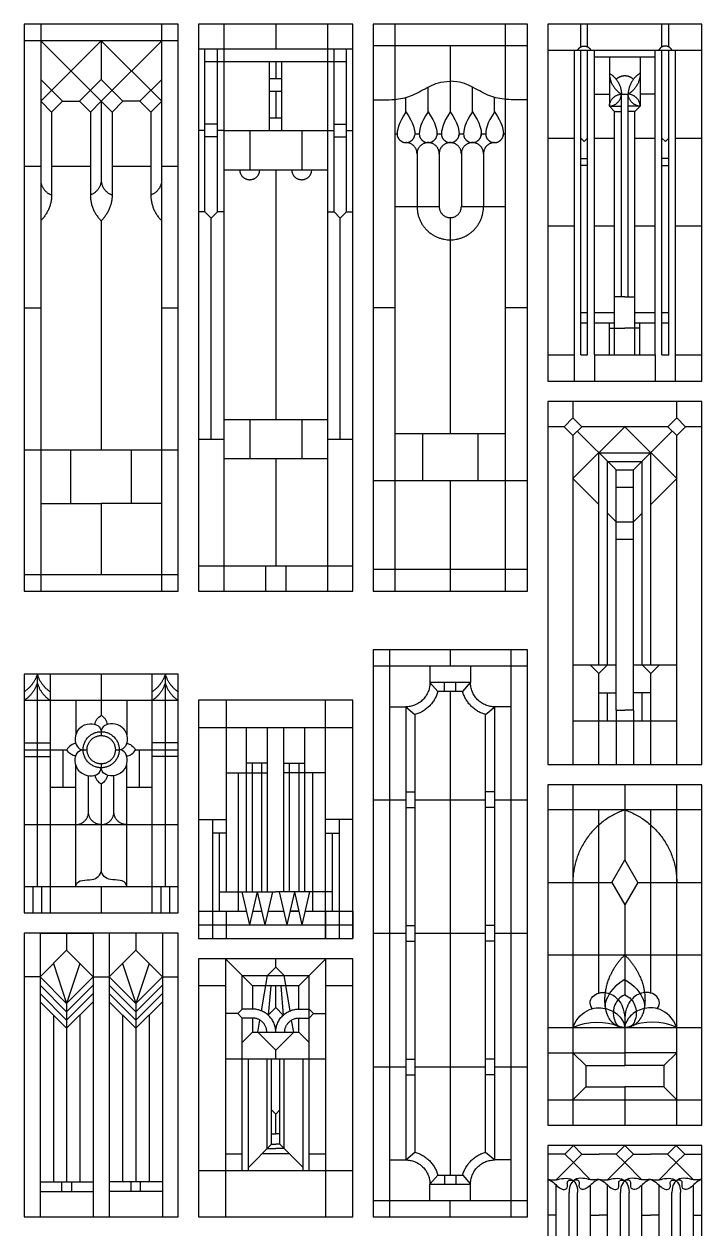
# Model space of a CAD drawing. Header units: millimetres. Extents: x -177 to 174, y -242 to 184.
# Drawn here: x 82.5 to 174.3, y 20.7 to 183.8 of the extents above; entities that cross this region are included whole.
import ezdxf

# ---------------------------------------------------------------- set-up
doc = ezdxf.new("R2010")
doc.units = ezdxf.units.MM
doc.header["$MEASUREMENT"] = 0
doc.layers.add('Layer 03', color=5, linetype='Continuous')

msp = doc.modelspace()

# ---------------------------------------------------------------- linework, layer by layer
at = {"layer": 'Layer 03'}
for p, q in [((84.79, 183.85), (84.79, 107.09)), ((101.17, 107.09), (101.17, 183.85)), ((109.57, 183.85), (109.57, 107.09)), ((123.66, 107.09), (123.66, 183.85)), ((132.75, 183.85), (132.75, 107.09)), ((147.75, 107.09), (147.75, 183.85)), ((103.42, 181.59), (82.54, 181.59)), ((127.06, 180.45), (106.17, 180.45)), ((150.69, 180.9), (129.81, 180.9)), ((174.33, 180.27), (153.44, 180.27)), ((157.02, 180.27), (157.02, 135.5)), ((170.75, 135.5), (170.75, 180.27)), ((126.21, 178.75), (107.02, 178.75)), ((168, 179.35), (159.76, 179.35)), ((117.46, 176.42), (115.77, 176.42)), ((117.46, 174.72), (115.77, 174.72)), ((86.27, 171.93), (87.74, 173.4)), ((91.51, 171.93), (90.03, 173.4)), ((94.46, 171.93), (95.93, 173.4)), ((99.7, 171.93), (98.22, 173.4)), ((108.72, 170.28), (107.02, 170.28)), ((117.46, 171.13), (115.77, 171.13)), ((124.51, 170.28), (126.21, 170.28)), ((108.72, 168.58), (107.02, 168.58)), ((124.51, 168.58), (126.21, 168.58)), ((132.75, 169), (133.05, 169)), ((135.45, 169), (136.05, 169)), ((138.45, 169), (139.05, 169)), ((141.45, 169), (142.05, 169)), ((144.44, 169), (145.05, 169)), ((147.44, 169), (147.75, 169)), ((163.88, 146.9), (162.51, 146.9)), ((163.88, 146.9), (165.26, 146.9)), ((157.93, 144.8), (158.85, 144.8)), ((159.76, 144.8), (162.51, 144.8)), ((165.26, 144.8), (168, 144.8)), ((168.92, 144.8), (169.83, 144.8)), ((153.44, 139.08), (157.02, 139.08)), ((157.93, 139.08), (158.85, 139.08)), ((159.76, 139.08), (168, 139.08)), ((168.92, 139.08), (169.83, 139.08)), ((170.75, 139.08), (174.33, 139.08)), ((156.85, 132.75), (156.85, 130.54)), ((170.91, 130.54), (170.91, 132.75)), ((155.66, 129.34), (153.44, 129.34)), ((169.72, 129.34), (158.05, 129.34)), ((174.33, 129.34), (172.11, 129.34)), ((156.85, 128.14), (156.85, 83.61)), ((162.71, 123.48), (157.45, 128.74)), ((165.05, 123.48), (170.31, 128.74)), ((170.91, 83.61), (170.91, 128.14)), ((82.54, 109.34), (103.42, 109.34)), ((106.17, 110.49), (127.06, 110.49)), ((129.81, 110.04), (150.69, 110.04)), ((132.02, 99.12), (132.02, 22.37)), ((148.48, 22.37), (148.48, 99.12)), ((150.69, 96.91), (129.81, 96.91)), ((86.09, 95.82), (86.09, 63.52)), ((99.87, 63.52), (99.87, 95.82)), ((141.93, 93.47), (138.57, 93.47)), ((140.25, 93.47), (140.25, 28.02)), ((103.42, 92.27), (82.54, 92.27)), ((109.89, 92.31), (109.89, 66.36)), ((123.34, 60.03), (123.34, 92.31)), ((135.46, 90.36), (135.46, 31.13)), ((145.04, 31.13), (145.04, 90.36)), ((162.71, 90.97), (162.71, 83.61)), ((165.05, 90.97), (165.05, 83.61)), ((127.06, 88.59), (106.17, 88.59)), ((112.67, 66.36), (112.67, 88.59)), ((115.52, 66.36), (115.52, 88.59)), ((117.71, 66.36), (117.71, 88.59)), ((120.57, 66.36), (120.57, 88.59)), ((156.85, 89.52), (170.91, 89.52)), ((89.54, 67.07), (89.54, 83.58)), ((96.43, 67.07), (96.43, 83.58)), ((115.52, 83.78), (112.67, 83.78)), ((113.45, 66.36), (113.45, 83.78)), ((114.74, 66.36), (114.74, 83.78)), ((117.71, 83.78), (120.57, 83.78)), ((118.49, 66.36), (118.49, 83.78)), ((119.78, 66.36), (119.78, 83.78)), ((91.26, 77.19), (91.26, 82.1)), ((94.7, 77.19), (94.7, 82.1)), ((156.85, 80.86), (156.85, 34.78)), ((170.92, 34.78), (170.92, 80.86)), ((174.33, 77.45), (153.44, 77.45)), ((82.54, 67.07), (103.42, 67.07)), ((106.17, 63.75), (112.62, 63.75)), ((109.89, 63.75), (109.89, 60.03)), ((113.49, 63.75), (114.7, 63.75)), ((115.56, 63.75), (117.67, 63.75)), ((118.53, 63.75), (119.74, 63.75)), ((119.74, 63.75), (118.53, 63.75)), ((120.61, 63.75), (127.06, 63.75)), ((123.34, 63.75), (123.34, 60.03)), ((109.83, 57.28), (109.83, 22.37)), ((119.75, 53.63), (123.41, 57.28)), ((123.41, 22.37), (123.41, 57.28)), ((109.83, 53.63), (106.17, 53.63)), ((119.75, 53.63), (113.48, 53.63)), ((127.06, 53.63), (123.41, 53.63)), ((112.09, 45.97), (113.48, 47.36)), ((153.44, 38.19), (174.33, 38.19)), ((116.04, 32.19), (112.91, 29.06)), ((117.19, 32.19), (120.32, 29.06)), ((153.44, 32.03), (153.44, 3.56)), ((174.33, 32.03), (153.44, 32.03)), ((174.33, 3.56), (174.33, 32.03)), ((118.47, 30.91), (114.76, 30.91)), ((138.57, 28.02), (141.93, 28.02)), ((154.6, 8.2), (154.6, 26.66)), ((159.24, 8.2), (159.24, 26.66)), ((161.56, 8.2), (161.56, 26.66)), ((166.2, 8.2), (166.2, 26.66)), ((168.52, 8.2), (168.52, 26.66)), ((173.17, 8.2), (173.17, 26.66)), ((129.81, 24.58), (150.69, 24.58)), ((156.34, 25.65), (156.34, 25.64)), ((156.34, 25.63), (156.34, 25.64)), ((156.34, 10.76), (156.34, 25.63)), ((157.5, 25.65), (157.5, 25.64)), ((157.5, 25.63), (157.5, 25.64)), ((157.5, 10.76), (157.5, 25.63)), ((163.3, 25.65), (163.3, 25.64)), ((163.3, 25.63), (163.3, 25.64)), ((163.3, 10.76), (163.3, 25.63)), ((164.46, 25.65), (164.46, 25.64)), ((164.46, 25.63), (164.46, 25.64)), ((164.46, 10.76), (164.46, 25.63)), ((170.26, 25.65), (170.26, 25.64)), ((170.26, 25.63), (170.26, 25.64)), ((170.26, 10.76), (170.26, 25.63)), ((171.42, 25.65), (171.42, 25.64)), ((171.42, 25.63), (171.42, 25.64)), ((171.42, 10.76), (171.42, 25.63))]:
    msp.add_line(p, q, dxfattribs=at)
for points in [[(82.54, 107.09), (103.42, 107.09), (103.42, 183.85), (82.54, 183.85)], [(106.17, 107.09), (127.06, 107.09), (127.06, 183.85), (106.17, 183.85)], [(129.81, 107.09), (150.69, 107.09), (150.69, 183.85), (129.81, 183.85)], [(153.44, 135.5), (174.33, 135.5), (174.33, 183.85), (153.44, 183.85)], [(153.44, 83.61), (174.33, 83.61), (174.33, 132.75), (153.44, 132.75)], [(156.85, 130.54), (155.66, 129.34), (156.85, 128.14), (158.05, 129.34)], [(170.91, 130.54), (169.72, 129.34), (170.91, 128.14), (172.11, 129.34)], [(129.81, 22.37), (150.69, 22.37), (150.69, 99.12), (129.81, 99.12)], [(82.54, 63.52), (103.42, 63.52), (103.42, 95.82), (82.54, 95.82)], [(106.17, 60.03), (127.06, 60.03), (127.06, 92.31), (106.17, 92.31)], [(153.44, 34.78), (174.33, 34.78), (174.33, 80.86), (153.44, 80.86)], [(82.54, 22.37), (103.42, 22.37), (103.42, 60.77), (82.54, 60.77)], [(106.17, 22.37), (127.06, 22.37), (127.06, 57.28), (106.17, 57.28)]]:
    msp.add_lwpolyline(points, close=True, dxfattribs=at)
for points in [[(82.54, 183.85), (82.54, 126.19)], [(116.62, 183.85), (116.62, 180.45)], [(157.93, 180.76), (157.93, 183.85)], [(158.85, 180.76), (158.85, 183.85)], [(168.92, 180.76), (168.92, 183.85)], [(169.83, 180.76), (169.83, 183.85)], [(84.79, 181.59), (92.98, 173.4)], [(92.98, 181.59), (84.79, 173.4)], [(92.98, 181.59), (101.17, 173.4)], [(101.17, 181.59), (92.98, 173.4)], [(92.98, 181.59), (92.98, 176.36)], [(107.02, 158.41), (107.02, 180.45)], [(108.72, 158.41), (108.72, 180.45)], [(124.51, 158.41), (124.51, 180.45)], [(126.21, 158.41), (126.21, 180.45)], [(140.25, 180.9), (140.25, 171.97)], [(157.93, 139.08), (157.93, 180.27)], [(158.85, 139.08), (158.85, 180.27)], [(159.76, 139.08), (159.76, 180.27)], [(168, 139.08), (168, 180.27)], [(168.92, 139.08), (168.92, 180.27)], [(169.83, 139.08), (169.83, 180.27)], [(115.77, 169.43), (115.77, 178.75)], [(116.62, 178.75), (116.62, 176.42)], [(117.46, 169.43), (117.46, 178.75)], [(161.79, 179.35), (161.79, 172.73)], [(165.98, 179.35), (165.98, 172.73)], [(84.79, 176.36), (87.74, 173.4)], [(92.98, 176.36), (90.03, 173.4)], [(92.98, 176.36), (95.93, 173.4)], [(101.17, 176.36), (98.22, 173.4)], [(116.62, 174.72), (116.62, 171.13)], [(137.25, 171.97), (137.25, 175.32)], [(143.25, 171.97), (143.25, 175.32)], [(84.79, 173.4), (86.27, 171.93)], [(87.74, 173.4), (90.03, 173.4)], [(92.98, 173.4), (91.51, 171.93)], [(92.98, 173.4), (94.46, 171.93)], [(92.98, 173.4), (92.98, 162.77)], [(98.22, 173.4), (95.93, 173.4)], [(101.17, 173.4), (99.7, 171.93)], [(134.25, 171.97), (134.25, 173.91)], [(146.25, 171.97), (146.25, 173.91)], [(159.76, 174.37), (161.79, 174.37)], [(163.43, 146.9), (163.43, 174.37)], [(163.43, 174.37), (164.34, 174.37)], [(164.34, 146.9), (164.34, 174.37)], [(168, 174.37), (165.98, 174.37)], [(86.27, 171.93), (86.27, 160.72)], [(91.51, 171.93), (91.51, 160.72)], [(94.46, 171.93), (94.46, 160.72)], [(99.7, 171.93), (99.7, 160.72)], [(161.79, 172.73), (163.43, 172.73)], [(161.79, 172.73), (162.51, 172.01)], [(162.51, 139.08), (162.51, 172.01)], [(162.51, 172.01), (163.43, 172.01)], [(165.98, 172.73), (164.34, 172.73)], [(165.26, 172.01), (164.34, 172.01)], [(165.98, 172.73), (165.26, 172.01)], [(165.26, 139.08), (165.26, 172.01)], [(107.02, 169.43), (106.17, 169.43)], [(109.57, 169.43), (108.72, 169.43)], [(109.57, 169.43), (123.66, 169.43)], [(109.57, 169.43), (116.62, 169.43)], [(113.09, 169.43), (113.09, 164.13)], [(120.14, 169.43), (120.14, 164.13)], [(123.66, 169.43), (124.51, 169.43)], [(126.21, 169.43), (127.06, 169.43)], [(153.44, 168.4), (157.02, 168.4)], [(157.93, 168.4), (158.39, 167.94)], [(158.85, 168.4), (158.39, 167.94)], [(159.76, 168.4), (162.51, 168.4)], [(165.26, 168.4), (168, 168.4)], [(168.92, 168.4), (169.38, 167.94)], [(169.83, 168.4), (169.38, 167.94)], [(170.75, 168.4), (174.33, 168.4)], [(135.75, 166.32), (135.75, 159.14)], [(138.75, 166.3), (138.75, 159.14)], [(141.75, 166.3), (141.75, 159.14)], [(144.75, 166.32), (144.75, 159.14)], [(157.93, 165.63), (158.85, 165.63)], [(169.83, 165.63), (168.92, 165.63)], [(82.54, 164.63), (84.79, 164.63)], [(86.27, 164.63), (91.51, 164.63)], [(94.46, 164.63), (99.7, 164.63)], [(101.17, 164.63), (103.42, 164.63)], [(109.57, 164.13), (123.66, 164.13)], [(116.62, 164.13), (116.62, 130.32)], [(158.85, 164.71), (157.93, 164.71)], [(168.92, 164.71), (169.83, 164.71)], [(107.02, 158.41), (106.17, 158.41)], [(107.02, 158.41), (107.87, 157.56), (108.72, 158.41)], [(109.57, 158.41), (108.72, 158.41)], [(123.66, 158.41), (124.51, 158.41)], [(126.21, 158.41), (125.36, 157.56), (124.51, 158.41)], [(126.21, 158.41), (127.06, 158.41)], [(132.75, 159.14), (138.75, 159.14)], [(141.75, 159.14), (147.75, 159.14)], [(92.98, 157.23), (92.98, 126.19)], [(107.87, 127.67), (107.87, 157.56)], [(125.36, 127.67), (125.36, 157.56)], [(140.25, 157.64), (140.25, 128.4)], [(153.44, 156.52), (157.02, 156.52)], [(159.76, 156.52), (162.51, 156.52)], [(165.26, 156.52), (168, 156.52)], [(170.75, 156.52), (174.33, 156.52)], [(82.54, 145.41), (84.79, 145.41)], [(101.17, 145.41), (103.42, 145.41)], [(129.81, 145.47), (132.75, 145.47)], [(147.75, 145.47), (150.69, 145.47)], [(157.93, 143.38), (158.85, 143.38)], [(159.76, 143.38), (162.51, 143.38)], [(161.82, 139.08), (161.82, 143.38)], [(161.82, 142.69), (163.88, 142.69)], [(165.94, 142.69), (163.88, 142.69)], [(165.26, 143.38), (168, 143.38)], [(165.94, 139.08), (165.94, 143.38)], [(168.92, 143.38), (169.83, 143.38)], [(159.76, 139.08), (159.76, 135.5)], [(168, 139.08), (168, 135.5)], [(109.57, 130.32), (116.62, 130.32)], [(109.57, 130.32), (123.66, 130.32)], [(113.09, 130.32), (113.09, 125.02)], [(120.14, 130.32), (120.14, 125.02)], [(167.4, 118.79), (170.91, 122.31), (163.88, 129.34), (156.85, 122.31), (160.37, 118.79)], [(106.17, 127.67), (109.57, 127.67)], [(123.66, 127.67), (127.06, 127.67)], [(132.75, 128.4), (140.25, 128.4)], [(136.5, 128.4), (136.5, 122.04)], [(140.25, 128.4), (147.75, 128.4)], [(144, 128.4), (144, 122.04)], [(82.54, 126.19), (103.42, 126.19)], [(88.89, 118.93), (88.89, 126.19)], [(97.08, 118.93), (97.08, 126.19)], [(160.37, 97.11), (160.37, 125.82)], [(160.37, 125.82), (167.4, 125.82)], [(167.4, 97.11), (167.4, 125.82)], [(109.57, 125.02), (123.66, 125.02)], [(116.62, 125.02), (116.62, 110.49)], [(161.54, 124.65), (166.23, 124.65)], [(161.54, 97.11), (161.54, 124.65)], [(166.23, 97.11), (166.23, 124.65)], [(162.71, 123.48), (165.05, 123.48)], [(162.71, 90.97), (162.71, 123.48)], [(165.05, 90.97), (165.05, 123.48)], [(129.81, 122.04), (150.69, 122.04)], [(140.25, 122.04), (140.25, 107.09)], [(162.71, 121.14), (165.05, 121.14)], [(84.79, 118.93), (92.98, 118.93)], [(101.17, 118.93), (92.98, 118.93)], [(92.98, 118.93), (92.98, 109.34)], [(161.54, 117.62), (162.71, 116.45)], [(165.05, 116.45), (166.23, 117.62)], [(162.71, 116.45), (165.05, 116.45)], [(162.71, 114.11), (165.05, 114.11)], [(115.25, 110.49), (115.25, 107.09)], [(117.98, 110.49), (117.98, 107.09)], [(140.25, 99.12), (140.25, 96.91)], [(137.5, 96.91), (137.5, 94.7)], [(142.99, 96.91), (142.99, 94.7)], [(156.85, 97.11), (162.71, 97.11)], [(161.54, 97.11), (160.37, 95.94), (159.2, 97.11)], [(165.05, 97.11), (170.91, 97.11)], [(166.23, 97.11), (167.4, 95.94), (168.57, 97.11)], [(84.32, 95.82), (84.32, 67.07)], [(92.98, 95.82), (92.98, 90.26)], [(101.65, 95.82), (101.65, 67.07)], [(137.5, 94.7), (138.57, 93.47)], [(142.99, 94.7), (137.5, 94.7)], [(139.48, 93.47), (139.48, 94.7)], [(141.02, 93.47), (141.02, 94.7)], [(141.93, 93.47), (142.99, 94.7)], [(160.37, 83.61), (160.37, 95.94)], [(167.4, 83.61), (167.4, 95.94)], [(160.37, 93.32), (162.71, 93.32)], [(161.54, 89.52), (161.54, 93.32)], [(167.4, 93.32), (165.05, 93.32)], [(166.23, 89.52), (166.23, 93.32)], [(89.54, 92.27), (89.54, 87.63)], [(96.43, 92.27), (96.43, 87.63)], [(132.02, 91.42), (134.22, 91.42)], [(134.22, 91.42), (135.46, 90.36)], [(134.22, 91.42), (134.22, 30.07)], [(145.04, 90.36), (146.27, 91.42)], [(146.27, 30.07), (146.27, 91.42)], [(148.48, 91.42), (146.27, 91.42)], [(162.71, 90.97), (163.88, 90.97)], [(165.05, 90.97), (163.88, 90.97)], [(82.54, 86.55), (86.09, 86.55)], [(92.98, 88.05), (92.98, 87.52)], [(103.42, 86.55), (99.87, 86.55)], [(82.54, 85.61), (82.54, 75.47)], [(82.54, 85.61), (88.33, 85.61)], [(87.82, 80.54), (87.82, 85.61)], [(90.53, 85.61), (91.07, 85.61)], [(94.9, 85.61), (95.43, 85.61)], [(97.64, 85.61), (103.42, 85.61)], [(98.15, 80.54), (98.15, 85.61)], [(82.54, 84.67), (86.09, 84.67)], [(92.98, 83.69), (92.98, 83.16)], [(103.42, 84.67), (99.87, 84.67)], [(109.89, 82.48), (115.52, 82.48)], [(111.57, 63.75), (111.57, 82.48)], [(123.34, 82.48), (117.71, 82.48)], [(121.66, 63.75), (121.66, 82.48)], [(86.09, 80.54), (89.54, 80.54)], [(92.98, 80.95), (92.98, 69.12)], [(96.43, 80.54), (99.87, 80.54)], [(163.88, 80.86), (163.88, 70.68)], [(129.81, 78.83), (134.22, 78.83)], [(134.22, 79.89), (135.46, 79.89)], [(135.46, 78.83), (145.04, 78.83)], [(146.27, 79.89), (145.04, 79.89)], [(146.27, 78.83), (150.69, 78.83)], [(134.22, 77.77), (135.46, 77.77)], [(146.27, 77.77), (145.04, 77.77)], [(160.37, 52.67), (160.37, 77.45)], [(167.4, 52.67), (167.4, 77.45)], [(82.54, 75.47), (103.42, 75.47)], [(106.17, 76.17), (109.89, 76.17)], [(108.03, 76.17), (108.03, 60.03)], [(127.06, 76.17), (123.34, 76.17)], [(125.2, 76.17), (125.2, 60.03)], [(109.89, 74.31), (108.03, 74.31)], [(108.96, 74.31), (108.96, 63.75)], [(123.34, 74.31), (125.2, 74.31)], [(124.27, 74.31), (124.27, 63.75)], [(162.12, 67.64), (163.88, 70.68)], [(165.64, 67.64), (163.88, 70.68)], [(83.72, 67.07), (83.72, 63.52)], [(84.91, 67.07), (84.91, 63.52)], [(92.98, 67.07), (92.98, 63.52)], [(101.06, 67.07), (101.06, 63.52)], [(102.24, 67.07), (102.24, 63.52)], [(153.44, 67.64), (162.12, 67.64)], [(162.12, 67.64), (163.88, 64.59)], [(165.64, 67.64), (163.88, 64.59)], [(165.64, 67.64), (174.33, 67.64)], [(108.96, 66.36), (116.62, 66.36)], [(112.02, 66.36), (114.09, 66.36)], [(112.02, 66.36), (113.06, 61.89)], [(114.09, 66.36), (113.06, 61.89)], [(114.09, 66.36), (115.13, 61.89)], [(116.17, 66.36), (115.13, 61.89)], [(124.27, 66.36), (116.62, 66.36)], [(117.06, 66.36), (118.1, 61.89)], [(119.14, 66.36), (118.1, 61.89)], [(119.14, 66.36), (120.17, 61.89)], [(121.21, 66.36), (119.14, 66.36)], [(121.21, 66.36), (120.17, 61.89)], [(106.17, 63.75), (106.17, 60.03)], [(127.06, 63.75), (127.06, 60.03)], [(163.88, 64.59), (163.88, 52.42)], [(84.71, 60.77), (91.9, 60.77)], [(84.71, 60.77), (84.71, 22.37)], [(88.3, 60.77), (88.3, 58.37)], [(91.9, 60.77), (91.9, 22.37)], [(101.26, 60.77), (94.07, 60.77)], [(94.07, 60.77), (94.07, 22.37)], [(97.66, 60.77), (97.66, 58.37)], [(101.26, 60.77), (101.26, 22.37)], [(106.17, 61.89), (127.06, 61.89)], [(129.81, 60.75), (134.22, 60.75)], [(134.22, 61.81), (135.46, 61.81)], [(135.46, 60.75), (145.04, 60.75)], [(146.27, 61.81), (145.04, 61.81)], [(146.27, 60.75), (150.69, 60.75)], [(134.22, 59.69), (135.46, 59.69)], [(146.27, 59.69), (145.04, 59.69)], [(88.3, 58.45), (84.71, 54.85)], [(88.3, 58.45), (91.9, 54.85)], [(97.66, 58.45), (94.07, 54.85)], [(97.66, 58.45), (101.26, 54.85)], [(109.83, 57.28), (113.48, 53.63)], [(116.62, 56.15), (116.62, 57.28)], [(153.44, 57.82), (174.33, 57.82)], [(86.5, 56.65), (88.3, 51.26)], [(90.1, 56.65), (88.3, 51.26)], [(95.86, 56.65), (97.66, 51.26)], [(99.46, 56.65), (97.66, 51.26)], [(116.62, 56.15), (115.48, 55.02)], [(116.62, 56.15), (117.75, 55.02)], [(84.71, 54.85), (82.54, 54.85)], [(84.71, 54.85), (88.3, 51.26)], [(91.9, 54.85), (88.3, 51.26)], [(91.9, 54.85), (94.07, 54.85)], [(94.07, 54.85), (97.66, 51.26)], [(101.26, 54.85), (97.66, 51.26)], [(101.26, 54.85), (103.42, 54.85)], [(112.09, 50.49), (112.09, 55.02)], [(112.09, 55.02), (121.14, 55.02)], [(114.67, 50.26), (115.48, 55.02)], [(118.56, 50.26), (117.75, 55.02)], [(121.14, 28.65), (121.14, 55.02)], [(84.71, 53.73), (88.3, 50.14)], [(84.71, 52.61), (88.3, 49.01)], [(91.9, 53.73), (88.3, 50.14)], [(91.9, 52.61), (88.3, 49.01)], [(94.07, 53.73), (97.66, 50.14)], [(94.07, 52.61), (97.66, 49.01)], [(101.26, 53.73), (97.66, 50.14)], [(101.26, 52.61), (97.66, 49.01)], [(113.48, 53.63), (113.48, 50.49)], [(115.93, 53.63), (115.59, 49.67)], [(116.62, 50.69), (116.62, 53.63)], [(117.3, 53.63), (117.64, 49.67)], [(119.75, 50.49), (119.75, 53.63)], [(84.71, 51.49), (88.3, 47.89)], [(91.9, 51.49), (88.3, 47.89)], [(88.3, 51.26), (88.3, 27.09)], [(94.07, 51.49), (97.66, 47.89)], [(101.26, 51.49), (97.66, 47.89)], [(97.66, 51.26), (97.66, 27.09)], [(115.59, 49.67), (116.62, 50.69)], [(117.64, 49.67), (116.62, 50.69)], [(86.5, 49.69), (86.5, 27.09)], [(90.1, 49.69), (90.1, 27.09)], [(95.86, 49.69), (95.86, 27.09)], [(99.46, 49.69), (99.46, 27.09)], [(111.48, 49.89), (109.83, 49.89)], [(112.09, 50.49), (111.48, 49.89)], [(112.09, 49.28), (111.48, 49.89)], [(113.48, 50.49), (112.09, 50.49)], [(112.09, 28.65), (112.09, 49.28)], [(113.48, 49.28), (112.09, 49.28)], [(113.48, 49.28), (113.48, 47.36), (119.75, 47.36), (119.75, 49.28)], [(116.62, 44.92), (114.18, 47.36), (114.46, 49.01)], [(116.62, 44.92), (119.05, 47.36), (118.77, 49.01)], [(119.75, 50.49), (121.14, 50.49)], [(119.75, 49.28), (121.14, 49.28)], [(121.14, 50.49), (121.75, 49.89)], [(121.14, 49.28), (121.75, 49.89)], [(121.75, 49.89), (123.41, 49.89)], [(119.75, 47.36), (121.14, 45.97)], [(153.44, 48), (174.33, 48)], [(163.88, 48.77), (163.88, 42.84)], [(116.62, 43.7), (116.62, 44.92)], [(153.44, 44.59), (163.88, 44.59)], [(156.85, 44.59), (158.61, 42.84)], [(156.85, 44.59), (160.37, 44.59)], [(167.4, 44.59), (163.88, 44.59)], [(170.92, 44.59), (167.4, 44.59)], [(170.92, 44.59), (169.16, 42.84)], [(123.41, 43.7), (109.83, 43.7)], [(112.91, 28.65), (112.91, 43.7)], [(115.47, 31.62), (115.47, 43.7)], [(116.04, 32.19), (116.04, 43.7)], [(117.19, 32.19), (117.19, 43.7)], [(117.76, 31.62), (117.76, 43.7)], [(120.32, 28.65), (120.32, 43.7)], [(129.81, 42.66), (134.22, 42.66)], [(134.22, 43.72), (135.46, 43.72)], [(135.46, 42.66), (145.04, 42.66)], [(146.27, 43.72), (145.04, 43.72)], [(146.27, 42.66), (150.69, 42.66)], [(158.61, 42.84), (158.61, 39.95)], [(158.61, 42.84), (163.88, 42.84)], [(169.16, 42.84), (163.88, 42.84)], [(169.16, 42.84), (169.16, 39.95)], [(134.22, 41.6), (135.46, 41.6)], [(146.27, 41.6), (145.04, 41.6)], [(156.85, 38.19), (158.61, 39.95)], [(158.61, 39.95), (163.88, 39.95)], [(163.88, 39.95), (163.88, 34.78)], [(169.16, 39.95), (163.88, 39.95)], [(170.92, 38.19), (169.16, 39.95)], [(116.04, 36.84), (116.62, 36.27)], [(117.19, 36.84), (116.62, 36.27)], [(116.62, 33.61), (116.62, 36.27)], [(116.04, 33.61), (116.62, 33.61)], [(117.19, 33.61), (116.62, 33.61)], [(115.47, 31.62), (116.62, 31.62)], [(116.04, 32.19), (116.62, 32.19)], [(117.19, 32.19), (116.62, 32.19)], [(117.76, 31.62), (116.62, 31.62)], [(134.22, 30.07), (135.46, 31.13)], [(145.04, 31.13), (146.27, 30.07)], [(156.92, 32.03), (155.76, 30.87)], [(156.92, 32.03), (158.08, 30.87)], [(163.88, 32.03), (162.72, 30.87)], [(163.88, 32.03), (165.04, 30.87)], [(170.84, 32.03), (169.68, 30.87)], [(170.84, 32.03), (172, 30.87)], [(109.83, 30.91), (112.09, 30.91)], [(121.14, 30.91), (123.41, 30.91)], [(132.02, 30.07), (134.22, 30.07)], [(148.48, 30.07), (146.27, 30.07)], [(155.76, 30.87), (153.44, 30.87)], [(154.6, 27.39), (156.92, 29.71)], [(156.92, 29.71), (155.76, 30.87)], [(156.92, 29.71), (158.08, 30.87)], [(159.24, 27.39), (156.92, 29.71)], [(158.08, 30.87), (160.4, 30.87)], [(162.72, 30.87), (160.4, 30.87)], [(161.56, 27.39), (163.88, 29.71)], [(163.88, 29.71), (162.72, 30.87)], [(163.88, 29.71), (165.04, 30.87)], [(166.2, 27.39), (163.88, 29.71)], [(165.04, 30.87), (167.36, 30.87)], [(169.68, 30.87), (167.36, 30.87)], [(168.52, 27.39), (170.84, 29.71)], [(170.84, 29.71), (169.68, 30.87)], [(170.84, 29.71), (172, 30.87)], [(173.17, 27.39), (170.84, 29.71)], [(172, 30.87), (174.33, 30.87)], [(106.17, 28.65), (127.06, 28.65)], [(137.5, 26.79), (138.57, 28.02)], [(139.48, 28.02), (139.48, 26.79)], [(141.02, 28.02), (141.02, 26.79)], [(141.93, 28.02), (142.99, 26.79)], [(84.71, 27.09), (91.9, 27.09)], [(87.65, 25.79), (87.65, 27.09)], [(88.95, 27.09), (88.95, 25.79)], [(101.26, 27.09), (94.07, 27.09)], [(97.01, 27.09), (97.01, 25.79)], [(98.31, 25.79), (98.31, 27.09)], [(137.5, 26.79), (142.99, 26.79)], [(137.5, 24.58), (137.5, 26.79)], [(142.99, 24.58), (142.99, 26.79)], [(84.71, 25.79), (91.9, 25.79)], [(101.26, 25.79), (94.07, 25.79)], [(140.25, 22.37), (140.25, 24.58)], [(154.6, 22.59), (153.44, 22.59)], [(159.24, 22.59), (160.4, 22.59)], [(161.56, 22.59), (160.4, 22.59)], [(166.2, 22.59), (167.36, 22.59)], [(168.52, 22.59), (167.36, 22.59)], [(173.17, 22.59), (174.33, 22.59)]]:
    msp.add_lwpolyline(points, dxfattribs=at)
for points, weights, knots in [([(157.47, 180.27), (157.74, 180.87), (158.39, 180.87), (159.04, 180.87), (159.31, 180.27)], [1, 0.836617302586, 1, 0.836617302586, 1], [0, 0, 0, 2.279711, 2.279711, 4.559422, 4.559422, 4.559422]), ([(170.29, 180.27), (170.03, 180.87), (169.38, 180.87), (168.72, 180.87), (168.46, 180.27)], [1, 0.836617302586, 1, 0.836617302586, 1], [0, 0, 0, 2.279711, 2.279711, 4.559422, 4.559422, 4.559422]), ([(162.71, 176.38), (163.2, 176.87), (163.88, 176.87), (164.57, 176.87), (165.05, 176.38)], [1, 0.921706034365, 1, 0.921706034365, 1], [0, 0, 0, 2.562442, 2.562442, 5.124883, 5.124883, 5.124883]), ([(133.08, 168.74), (133.28, 167.8), (134.25, 167.8), (135.21, 167.8), (135.42, 168.74)], [1, 0.778289271026, 1, 0.778289271026, 1], [6.535357, 6.535357, 6.535357, 8.635335, 8.635335, 10.735312, 10.735312, 10.735312]), ([(136.08, 168.74), (136.28, 167.8), (137.25, 167.8), (138.21, 167.8), (138.42, 168.74)], [1, 0.778289271026, 1, 0.778289271026, 1], [6.535357, 6.535357, 6.535357, 8.635335, 8.635335, 10.735312, 10.735312, 10.735312]), ([(139.08, 168.74), (139.28, 167.8), (140.25, 167.8), (141.21, 167.8), (141.42, 168.74)], [1, 0.778289271026, 1, 0.778289271026, 1], [6.535357, 6.535357, 6.535357, 8.635335, 8.635335, 10.735312, 10.735312, 10.735312]), ([(142.08, 168.74), (142.28, 167.8), (143.25, 167.8), (144.21, 167.8), (144.42, 168.74)], [1, 0.778289271026, 1, 0.778289271026, 1], [6.535357, 6.535357, 6.535357, 8.635335, 8.635335, 10.735312, 10.735312, 10.735312]), ([(145.08, 168.74), (145.28, 167.8), (146.25, 167.8), (147.21, 167.8), (147.42, 168.74)], [1, 0.778289271026, 1, 0.778289271026, 1], [6.535357, 6.535357, 6.535357, 8.635335, 8.635335, 10.735312, 10.735312, 10.735312]), ([(138.75, 166.3), (138.75, 167.8), (137.25, 167.8), (135.75, 167.8), (135.75, 166.3)], [1, 0.707106780804, 1, 0.707106780804, 1], [0, 0, 0, 3.047101, 3.047101, 6.094201, 6.094201, 6.094201]), ([(141.75, 166.3), (141.75, 167.8), (140.25, 167.8), (138.75, 167.8), (138.75, 166.3)], [1, 0.707106780804, 1, 0.707106780804, 1], [0, 0, 0, 3.047101, 3.047101, 6.094201, 6.094201, 6.094201]), ([(144.75, 166.3), (144.75, 167.8), (143.25, 167.8), (141.75, 167.8), (141.75, 166.3)], [1, 0.707106780804, 1, 0.707106780804, 1], [0, 0, 0, 3.047101, 3.047101, 6.094201, 6.094201, 6.094201]), ([(111.74, 164.13), (111.74, 162.78), (113.09, 162.78), (114.45, 162.78), (114.45, 164.13)], [1, 0.707106781187, 1, 0.707106781187, 1], [13.766303, 13.766303, 13.766303, 16.519564, 16.519564, 19.272824, 19.272824, 19.272824]), ([(118.78, 164.13), (118.78, 162.78), (120.14, 162.78), (121.49, 162.78), (121.49, 164.13)], [1, 0.707106781187, 1, 0.707106781187, 1], [2.753261, 2.753261, 2.753261, 5.506521, 5.506521, 8.259782, 8.259782, 8.259782]), ([(135.75, 159.14), (135.75, 154.64), (140.25, 154.64), (144.75, 154.64), (144.75, 159.14)], [1, 0.707106777952, 1, 0.707106777952, 1], [18.281886, 18.281886, 18.281886, 27.422829, 27.422829, 36.563772, 36.563772, 36.563772]), ([(138.75, 159.14), (138.75, 157.64), (140.25, 157.64), (141.75, 157.64), (141.75, 159.14)], [1, 0.707106781187, 1, 0.707106781187, 1], [6.094201, 6.094201, 6.094201, 9.141302, 9.141302, 12.188403, 12.188403, 12.188403]), ([(95.43, 85.61), (95.43, 88.05), (92.98, 88.05), (90.53, 88.05), (90.53, 85.61), (90.53, 83.16), (92.98, 83.16), (95.43, 83.16), (95.43, 85.61)], [1, 0.707106781187, 1, 0.707106781187, 1, 0.707106781187, 1, 0.707106781187, 1], [0, 0, 0, 9.925053, 9.925053, 19.850107, 19.850107, 29.77516, 29.77516, 39.700213, 39.700213, 39.700213]), ([(94.9, 85.61), (94.9, 87.52), (92.98, 87.52), (91.07, 87.52), (91.07, 85.61), (91.07, 83.69), (92.98, 83.69), (94.9, 83.69), (94.9, 85.61)], [1, 0.707106781187, 1, 0.707106781187, 1, 0.707106781187, 1, 0.707106781187, 1], [0, 0, 0, 9.925053, 9.925053, 19.850107, 19.850107, 29.77516, 29.77516, 39.700213, 39.700213, 39.700213]), ([(163.88, 57.82), (161.41, 55.37), (161.03, 50.44), (161.75, 49.22)], [1, 0.92385834129, 0.92385834129, 0.951719882095], [0, 0, 0, 11.449628, 18.375632, 18.375632, 18.375632]), ([(163.88, 57.82), (161.41, 55.37), (161.03, 50.44), (161.75, 49.22)], [1, 0.92385834129, 0.92385834129, 0.951719889986], [0, 0, 0, 11.449628, 18.375633, 18.375633, 18.375633]), ([(163.88, 57.82), (166.36, 55.37), (166.74, 50.44), (166.01, 49.22)], [1, 0.92385834129, 0.92385834129, 0.951719889986], [0, 0, 0, 11.449628, 18.375633, 18.375633, 18.375633]), ([(163.88, 57.82), (166.36, 55.37), (166.74, 50.44), (166.01, 49.22)], [1, 0.92385834129, 0.92385834129, 0.951719882095], [0, 0, 0, 11.449628, 18.375632, 18.375632, 18.375632]), ([(166.01, 49.22), (165.3, 48), (163.88, 48), (162.47, 48), (161.75, 49.22)], [1, 0.868691424334, 1, 0.868691424334, 1], [0, 0, 0, 5.369294, 5.369294, 10.738588, 10.738588, 10.738588]), ([(161.75, 49.22), (162.47, 48), (163.88, 48), (165.3, 48), (166.01, 49.22)], [1, 0.868691424334, 1, 0.868691424334, 1], [0, 0, 0, 5.369294, 5.369294, 10.738588, 10.738588, 10.738588])]:
    msp.add_rational_spline(points, weights, degree=2, knots=knots, dxfattribs=at)
for points, weights in [([(161.79, 177.2), (163.39, 176.23), (163.43, 174.37)], [1, 0.875738055645, 1]), ([(161.79, 177.2), (161.83, 175.33), (163.43, 174.37)], [1, 0.875738055645, 1]), ([(165.98, 177.2), (165.94, 175.33), (164.34, 174.37)], [1, 0.875738055645, 1]), ([(165.98, 177.2), (164.38, 176.23), (164.34, 174.37)], [1, 0.875738055645, 1]), ([(161.79, 172.73), (161.88, 174.27), (163.43, 174.37)], [1, 0.748352276485, 1]), ([(161.79, 172.73), (163.33, 172.82), (163.43, 174.37)], [1, 0.748352276485, 1]), ([(165.98, 172.73), (164.43, 172.82), (164.34, 174.37)], [1, 0.748352276485, 1]), ([(165.98, 172.73), (165.88, 174.27), (164.34, 174.37)], [1, 0.748352276485, 1]), ([(141.42, 168.74), (141.44, 168.87), (141.45, 168.99)], [1, 0.994577696144, 1]), ([(144.42, 168.74), (144.44, 168.87), (144.44, 168.99)], [1, 0.994577696144, 1]), ([(147.42, 168.74), (147.44, 168.87), (147.44, 168.99)], [1, 0.994577696144, 1]), ([(135.75, 166.3), (135.75, 167.8), (134.25, 167.8)], [1, 0.707162319434, 1]), ([(146.25, 167.8), (144.75, 167.8), (144.75, 166.3)], [1, 0.707162319434, 1]), ([(84.79, 162.77), (84.79, 161.21), (86.27, 160.72)], [1, 0.810530603377, 1]), ([(92.98, 162.77), (92.98, 161.21), (91.51, 160.72)], [1, 0.810530603377, 1]), ([(92.98, 162.77), (92.98, 161.21), (94.46, 160.72)], [1, 0.810530603377, 1]), ([(101.17, 162.77), (101.17, 161.21), (99.7, 160.72)], [1, 0.810530603377, 1]), ([(86.27, 160.72), (86.27, 158.67), (84.79, 157.23)], [1, 0.921071162307, 1]), ([(91.51, 160.72), (91.51, 158.67), (92.98, 157.23)], [1, 0.921071162307, 1]), ([(94.46, 160.72), (94.46, 158.67), (92.98, 157.23)], [1, 0.921071162307, 1]), ([(99.7, 160.72), (99.7, 158.67), (101.17, 157.23)], [1, 0.921071162307, 1]), ([(84.32, 95.82), (83.85, 94.32), (82.54, 93.45)], [1, 0.94171102203, 1]), ([(84.32, 94.64), (83.85, 93.13), (82.54, 92.27)], [1, 0.94171102203, 1]), ([(84.32, 95.82), (84.78, 94.32), (86.09, 93.45)], [1, 0.94171102203, 1]), ([(84.32, 94.64), (84.78, 93.13), (86.09, 92.27)], [1, 0.94171102203, 1]), ([(101.65, 95.82), (101.18, 94.32), (99.87, 93.45)], [1, 0.94171102203, 1]), ([(101.65, 94.64), (101.18, 93.13), (99.87, 92.27)], [1, 0.94171102203, 1]), ([(101.65, 95.82), (102.11, 94.32), (103.42, 93.45)], [1, 0.94171102203, 1]), ([(101.65, 94.64), (102.11, 93.13), (103.42, 92.27)], [1, 0.94171102203, 1]), ([(137.5, 94.7), (137.5, 91.42), (134.22, 91.42)], [1, 0.707106781187, 1]), ([(146.27, 91.42), (142.99, 91.42), (142.99, 94.7)], [1, 0.707106781187, 1]), ([(138.57, 93.47), (137.88, 91.05), (135.46, 90.36)], [1, 0.873719176618, 1]), ([(145.04, 90.36), (142.62, 91.05), (141.93, 93.47)], [1, 0.873719176618, 1]), ([(89.54, 75.47), (91.26, 75.47), (91.26, 77.19)], [1, 0.707106780922, 1]), ([(92.98, 75.47), (91.26, 75.47), (91.26, 77.19)], [1, 0.707106780922, 1]), ([(92.98, 75.47), (94.7, 75.47), (94.7, 77.19)], [1, 0.707106780922, 1]), ([(96.43, 75.47), (94.7, 75.47), (94.7, 77.19)], [1, 0.707106780922, 1]), ([(163.88, 77.45), (156.85, 75.06), (156.85, 67.64)], [1, 0.812900102885, 1]), ([(163.88, 77.45), (170.92, 75.06), (170.92, 67.64)], [1, 0.812900102885, 1]), ([(161.37, 51.73), (161.14, 51.17), (161.25, 50.58)], [1, 0.958433598664, 1]), ([(166.4, 51.73), (166.63, 51.17), (166.51, 50.58)], [1, 0.958433598664, 1]), ([(116.62, 47.36), (116.62, 50.49), (113.48, 50.49)], [1, 0.707106781187, 1]), ([(115.4, 47.36), (115.4, 49.28), (113.48, 49.28)], [1, 0.707106781187, 1]), ([(116.62, 47.36), (116.62, 50.49), (119.75, 50.49)], [1, 0.707106781187, 1]), ([(117.83, 47.36), (117.83, 49.28), (119.75, 49.28)], [1, 0.707106781187, 1]), ([(162.64, 48.65), (162.85, 48.17), (163.36, 48.06)], [1, 0.890269758071, 1]), ([(165.13, 48.65), (164.92, 48.17), (164.4, 48.06)], [1, 0.890269758071, 1]), ([(135.46, 31.13), (137.88, 30.44), (138.57, 28.02)], [1, 0.873719176618, 1]), ([(141.93, 28.02), (142.62, 30.44), (145.04, 31.13)], [1, 0.873719176618, 1]), ([(134.22, 30.07), (137.5, 30.07), (137.5, 26.79)], [1, 0.707106781187, 1]), ([(142.99, 26.79), (142.99, 30.07), (146.27, 30.07)], [1, 0.707106781187, 1])]:
    msp.add_rational_spline(points, weights, degree=2, dxfattribs=at)
for points in [[(129.81, 173.59), (131.23, 173.59), (133.09, 173.59), (135.1, 174.09), (137.42, 175.48), (138.96, 176.1), (140.25, 176.1)], [(150.69, 173.59), (149.27, 173.59), (147.41, 173.59), (145.4, 174.09), (143.08, 175.48), (141.53, 176.1), (140.25, 176.1)], [(134.25, 171.97), (133.24, 170.52), (132.96, 169.32), (133.08, 168.74)], [(134.25, 171.97), (135.26, 170.52), (135.54, 169.32), (135.42, 168.74)], [(137.25, 171.97), (136.24, 170.52), (135.96, 169.32), (136.08, 168.74)], [(137.25, 171.97), (138.26, 170.52), (138.54, 169.32), (138.42, 168.74)], [(140.25, 171.97), (139.24, 170.52), (138.96, 169.32), (139.08, 168.74)], [(140.25, 171.97), (141.26, 170.52), (141.54, 169.32), (141.42, 168.74)], [(143.25, 171.97), (142.24, 170.52), (141.96, 169.32), (142.08, 168.74)], [(143.25, 171.97), (144.26, 170.52), (144.54, 169.32), (144.42, 168.74)], [(146.25, 171.97), (145.24, 170.52), (144.96, 169.32), (145.08, 168.74)], [(146.25, 171.97), (147.26, 170.52), (147.54, 169.32), (147.42, 168.74)], [(92.14, 89.05), (92.14, 89.48), (92.55, 90.01), (92.98, 90.26)], [(93.82, 89.05), (93.82, 89.48), (93.42, 90.01), (92.98, 90.26)], [(90.06, 88.53), (89.64, 88.12), (89.34, 87.09), (89.61, 85.99), (90.19, 85.61), (90.53, 85.61)], [(90.06, 88.53), (90.47, 88.95), (91.5, 89.25), (92.6, 88.97), (92.98, 88.4), (92.98, 88.05)], [(95.91, 88.53), (95.49, 88.95), (94.47, 89.25), (93.37, 88.97), (92.98, 88.4), (92.98, 88.05)], [(95.91, 88.53), (96.32, 88.12), (96.63, 87.09), (96.35, 85.99), (95.78, 85.61), (95.43, 85.61)], [(89.53, 86.45), (89.11, 86.45), (88.58, 86.04), (88.33, 85.61)], [(89.53, 84.76), (89.11, 84.76), (88.58, 85.17), (88.33, 85.61)], [(90.06, 82.68), (89.64, 83.1), (89.34, 84.12), (89.61, 85.22), (90.19, 85.61), (90.53, 85.61)], [(95.91, 82.68), (96.32, 83.1), (96.63, 84.12), (96.35, 85.22), (95.78, 85.61), (95.43, 85.61)], [(96.43, 86.45), (96.85, 86.45), (97.38, 86.04), (97.64, 85.61)], [(96.43, 84.76), (96.85, 84.76), (97.38, 85.17), (97.64, 85.61)], [(90.06, 82.68), (90.47, 82.27), (91.5, 81.96), (92.6, 82.24), (92.98, 82.81), (92.98, 83.16)], [(92.14, 82.16), (92.14, 81.73), (92.55, 81.21), (92.98, 80.95)], [(95.91, 82.68), (95.49, 82.27), (94.47, 81.96), (93.37, 82.24), (92.98, 82.81), (92.98, 83.16)], [(93.82, 82.16), (93.82, 81.73), (93.42, 81.21), (92.98, 80.95)], [(89.54, 67.07), (89.54, 67.42), (90, 67.99), (91.5, 67.95), (92.46, 68.19), (92.86, 68.75), (92.98, 69.12)], [(96.43, 67.07), (96.43, 67.42), (95.96, 67.99), (94.46, 67.95), (93.51, 68.19), (93.11, 68.75), (92.98, 69.12)], [(163.88, 54.49), (162.54, 53.78), (161.73, 52.62), (161.37, 51.73)], [(163.88, 54.49), (165.22, 53.78), (166.04, 52.62), (166.4, 51.73)], [(159.48, 50.55), (158.95, 51.2), (159.46, 52.69), (161.76, 52.89), (163.29, 51.66), (163.88, 50.21), (163.88, 48.77)], [(168.28, 50.55), (168.82, 51.2), (168.3, 52.69), (166, 52.89), (164.48, 51.66), (163.88, 50.21), (163.88, 48.77)], [(156.85, 48), (157.37, 49.36), (159.11, 50.8), (161.58, 50.67), (163.19, 49.7), (163.88, 48.51), (163.88, 48)], [(170.92, 48), (170.39, 49.36), (168.66, 50.8), (166.18, 50.67), (164.58, 49.7), (163.88, 48.51), (163.88, 48)], [(156.85, 48), (158.82, 48.98), (161.56, 48.82), (162.85, 48.23)], [(170.92, 48), (168.95, 48.98), (166.2, 48.82), (164.92, 48.23)], [(153.44, 27.41), (153.88, 27.41), (154.42, 27.29), (155.29, 27.58), (156.57, 27.62), (157.33, 26.88), (157.5, 26.2), (157.5, 25.65)], [(153.44, 27.41), (153.83, 27.31), (154.39, 26.91), (155.01, 26.19), (155.78, 26), (156.12, 26.27), (156.14, 26.68), (156.05, 27.14), (156.4, 27.4), (156.8, 27.32), (156.92, 27.23)], [(160.4, 27.41), (159.96, 27.41), (159.42, 27.29), (158.55, 27.58), (157.28, 27.62), (156.51, 26.88), (156.34, 26.2), (156.34, 25.65)], [(160.4, 27.41), (160.01, 27.31), (159.46, 26.91), (158.83, 26.19), (158.06, 26), (157.72, 26.27), (157.7, 26.68), (157.79, 27.14), (157.44, 27.4), (157.04, 27.32), (156.92, 27.23)], [(160.4, 27.41), (160.84, 27.41), (161.38, 27.29), (162.25, 27.58), (163.53, 27.62), (164.29, 26.88), (164.46, 26.2), (164.46, 25.65)], [(160.4, 27.41), (160.79, 27.31), (161.35, 26.91), (161.97, 26.19), (162.74, 26), (163.09, 26.27), (163.11, 26.68), (163.02, 27.14), (163.37, 27.4), (163.76, 27.32), (163.88, 27.23)], [(167.36, 27.41), (166.92, 27.41), (166.38, 27.29), (165.51, 27.58), (164.24, 27.62), (163.47, 26.88), (163.3, 26.2), (163.3, 25.65)], [(167.36, 27.41), (166.98, 27.31), (166.42, 26.91), (165.79, 26.19), (165.02, 26), (164.68, 26.27), (164.66, 26.68), (164.75, 27.14), (164.4, 27.4), (164, 27.32), (163.88, 27.23)], [(167.36, 27.41), (167.8, 27.41), (168.35, 27.29), (169.21, 27.58), (170.49, 27.62), (171.25, 26.88), (171.42, 26.2), (171.42, 25.65)], [(167.36, 27.41), (167.75, 27.31), (168.31, 26.91), (168.94, 26.19), (169.71, 26), (170.05, 26.27), (170.07, 26.68), (169.98, 27.14), (170.33, 27.4), (170.72, 27.32), (170.84, 27.23)], [(174.33, 27.41), (173.88, 27.41), (173.34, 27.29), (172.48, 27.58), (171.2, 27.62), (170.44, 26.88), (170.26, 26.2), (170.26, 25.65)], [(174.33, 27.41), (173.94, 27.31), (173.38, 26.91), (172.75, 26.19), (171.98, 26), (171.64, 26.27), (171.62, 26.68), (171.71, 27.14), (171.36, 27.4), (170.96, 27.32), (170.84, 27.23)]]:
    msp.add_open_spline(points, degree=3, dxfattribs=at)
for points in [[(163.88, 52.42), (163.19, 52.13), (162.37, 51.09), (162.26, 49.71), (162.52, 48.93), (162.64, 48.65)], [(163.88, 52.42), (164.57, 52.13), (165.39, 51.09), (165.51, 49.71), (165.25, 48.93), (165.13, 48.65)]]:
    msp.add_open_spline(points, degree=3, knots=[0, 0, 0, 0, 3.536886, 7.073772, 9.371159, 9.371159, 9.371159, 9.371159], dxfattribs=at)

doc.saveas('drawing.dxf')
